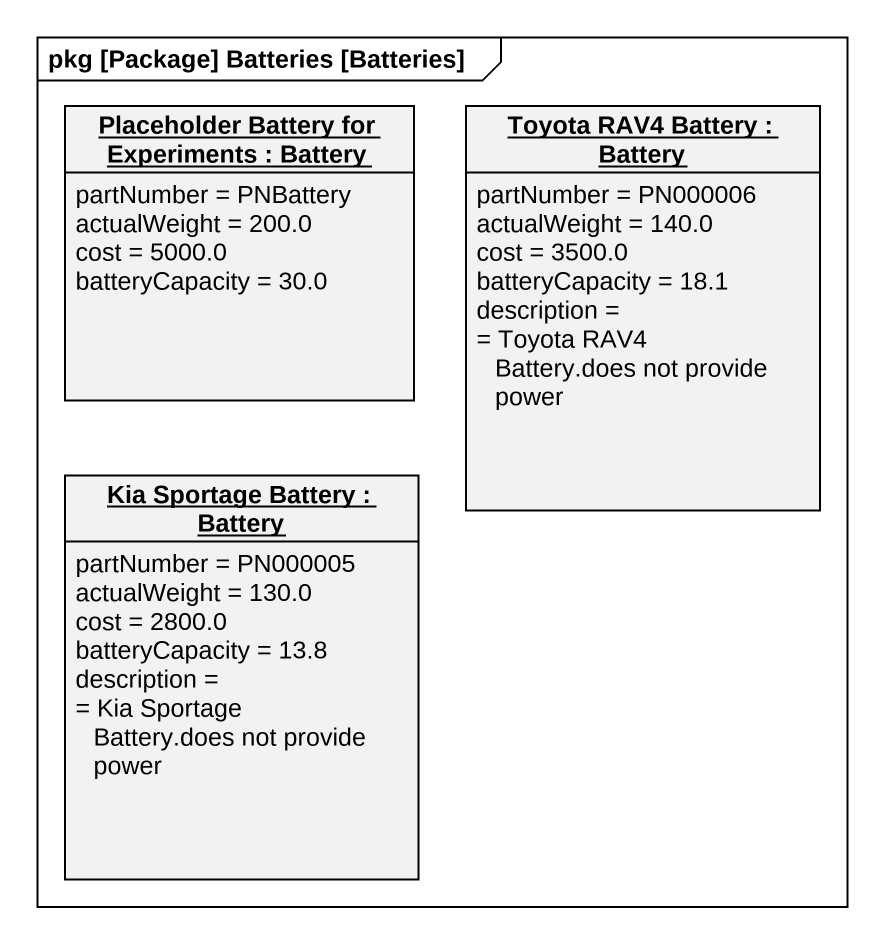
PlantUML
@startuml
mainframe pkg [Package] Batteries [Batteries]
hide circle
hide empty members
object "Placeholder Battery for Experiments : Battery" as Placeholder_Battery_for {
  partNumber = PNBattery
  actualWeight = 200.0
  cost = 5000.0
  batteryCapacity = 30.0
}
object "Toyota RAV4 Battery : Battery" as Toyota_RAV4_Battery {
  partNumber = PN000006
  actualWeight = 140.0
  cost = 3500.0
  batteryCapacity = 18.1
  description =
  ~= Toyota RAV4 Battery.does not provide power
}
object "Kia Sportage Battery : Battery" as Kia_Sportage_Battery {
  partNumber = PN000005
  actualWeight = 130.0
  cost = 2800.0
  batteryCapacity = 13.8
  description =
  ~= Kia Sportage Battery.does not provide power
}
@enduml
